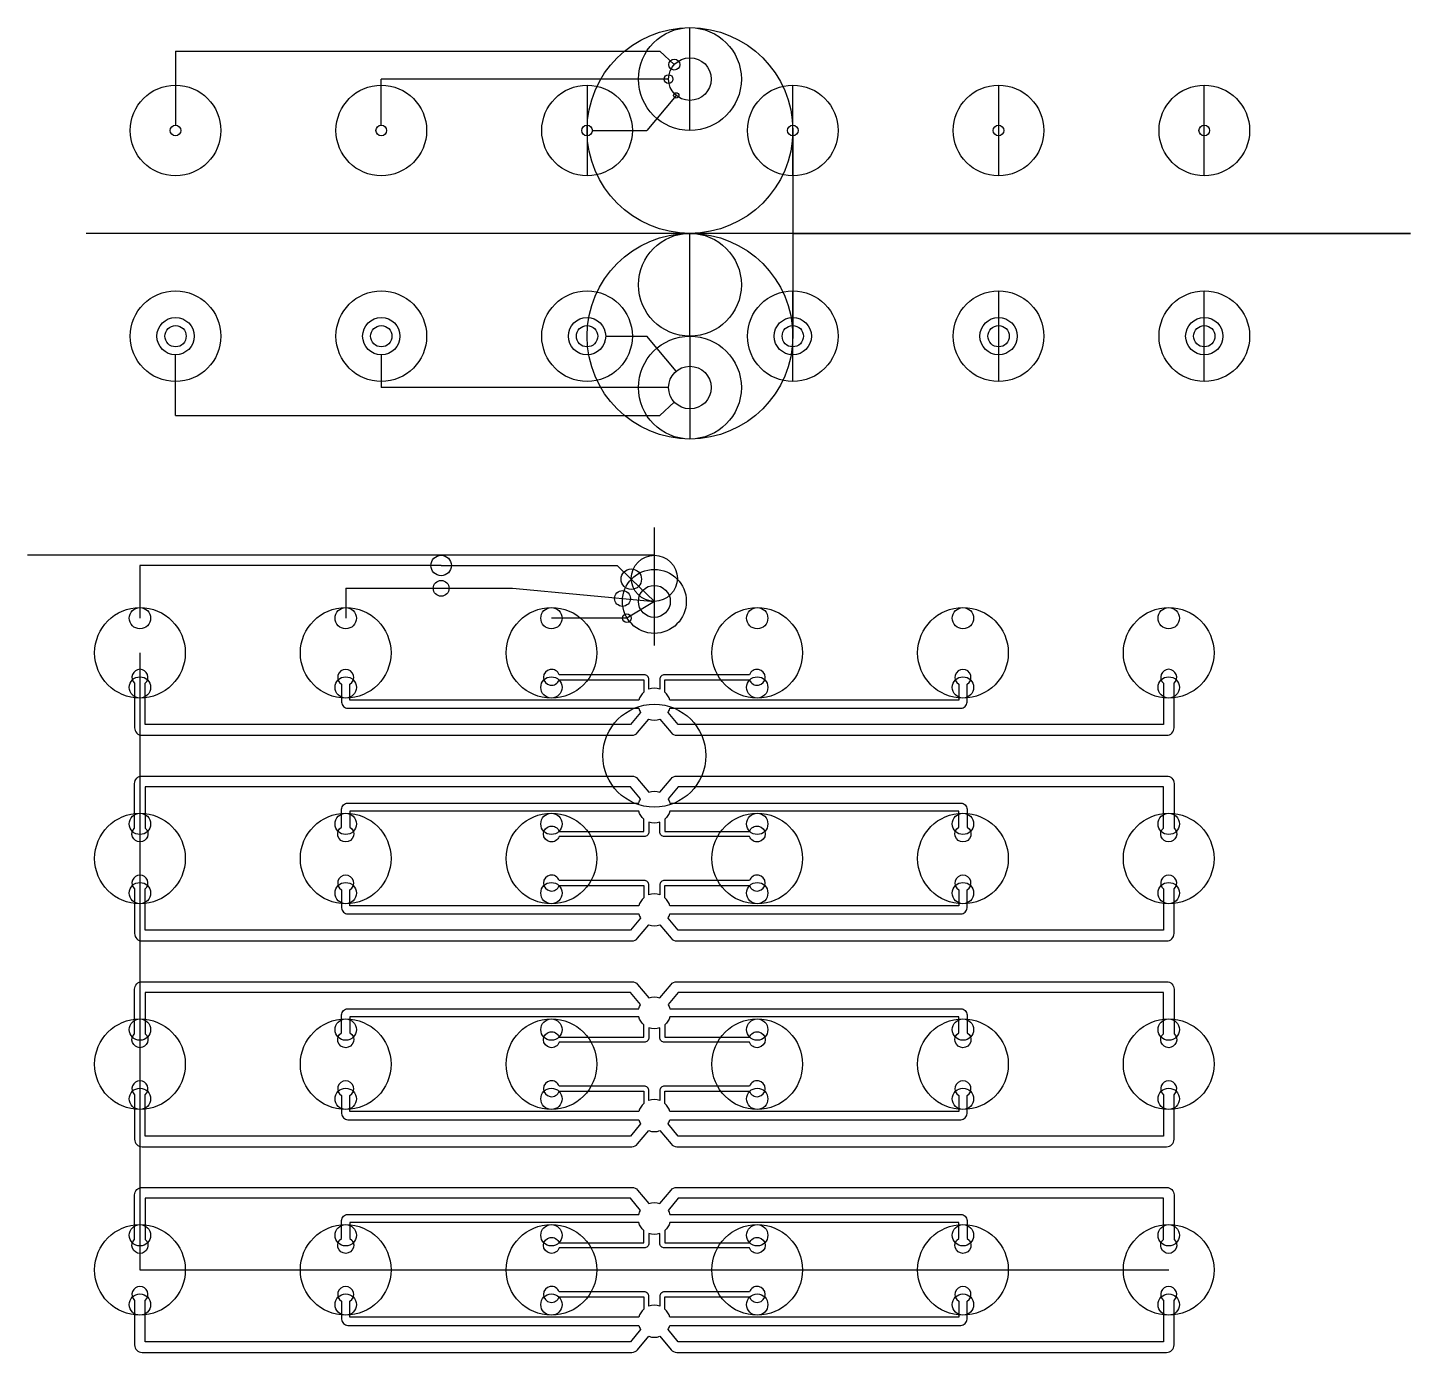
# Model space of a CAD drawing. Extents: x -58784 to 70916, y -36688 to 87609.
import ezdxf

# ---------------------------------------------------------------- set-up
doc = ezdxf.new("R2010")
doc.units = 13
doc.header["$MEASUREMENT"] = 0

msp = doc.modelspace()

# ---------------------------------------------------------------- linework, layer by layer
for p, q in [((3339, 77959), (3339, 87609)), ((-44911, 85408), (-44911, 78459)), ((-44911, 85408), (514, 85408)), ((514, 85408), (1873, 84145)), ((-25611, 78459), (-25611, 82784)), ((1339, 82784), (-25611, 82784)), ((-6311, 82209), (-6311, 73709)), ((12989, 73709), (12989, 82209)), ((32289, 82209), (32289, 73709)), ((51589, 73709), (51589, 82209)), ((2057, 81249), (-692, 77959)), ((-5811, 77959), (-692, 77959)), ((12989, 77959), (12989, 58659)), ((70916, 68309), (-53306, 68309)), ((3339, 58659), (3339, 68309)), ((12989, 68309), (70916, 68309)), ((12989, 54409), (12989, 62909)), ((32289, 62909), (32289, 54409)), ((51589, 54409), (51589, 62909)), ((-4561, 58659), (-692, 58659)), ((2057, 55369), (-692, 58659)), ((3339, 58659), (3339, 49009)), ((-4650, 58107), (-4873, 57661)), ((-44911, 51210), (-44911, 56909)), ((-25611, 56909), (-25611, 53834)), ((1339, 53834), (-25611, 53834)), ((514, 51210), (1873, 52473)), ((-44911, 51210), (514, 51210)), ((0, 29636), (0, 40718)), ((-20000, 38100), (-58784, 38100)), ((0, 38100), (-20000, 38100)), ((-48250, 37141), (-48250, 32200)), ((-20000, 37141), (-48250, 37141)), ((-20000, 37141), (-3495, 37141)), ((-2161, 35856), (-3495, 37141)), ((0, 33775), (-2161, 35856)), ((-28950, 35004), (-28950, 32200)), ((-48250, 28950), (-48250, -28950)), ((-48250, -28950), (48250, -28950))]:
    msp.add_line(p, q)
for points in [[(-28950, 35004), (-13320, 35004), (0, 33775)], [(0, 33775), (-2572, 32200), (-9650, 32200)]]:
    msp.add_lwpolyline(points)
for points in [[(48750, 26091, 2.618034), (47750, 26091), (47750, 22213), (2246, 22213), (1292, 23363, 0.0693029), (1451, 23745), (28750, 23745, 0.4142136), (29330, 24325), (29330, 26003, 3.6752803), (28570, 26003), (28570, 24505), (1451, 24505, 0.1509217), (984, 25257), (984, 26416), (8937, 26416, 6.2502631), (8937, 26884), (950, 26884, 0.4142136), (516, 26450), (516, 25533, 0.1774138), (-516, 25533), (-516, 26450, 0.4142136), (-950, 26884), (-8937, 26884, 6.2502631), (-8937, 26416), (-984, 26416), (-984, 25257, 0.1509217), (-1451, 24505), (-28570, 24505), (-28570, 26003, 3.6752803), (-29330, 26003), (-29330, 24325, 0.4142136), (-28750, 23745), (-1451, 23745, 0.0693029), (-1292, 23363), (-2246, 22213), (-47750, 22213), (-47750, 26091, 2.618034), (-48750, 26091), (-48750, 21913, 0.4142136), (-48050, 21213), (-2106, 21213, 0.2224902), (-1568, 21464), (-522, 22719, 0.1795232), (522, 22719), (1568, 21464, 0.2224902), (2106, 21213), (48050, 21213, 0.4142136), (48750, 21913)], [(48750, 12509, -2.618034), (47750, 12509), (47750, 16387), (2246, 16387), (1292, 15237, -0.0693029), (1451, 14855), (28750, 14855, -0.4142136), (29330, 14275), (29330, 12597, -3.6752803), (28570, 12597), (28570, 14095), (1451, 14095, -0.1509217), (984, 13343), (984, 12184), (8937, 12184, -6.2502631), (8937, 11716), (950, 11716, -0.4142136), (516, 12150), (516, 13067, -0.1774138), (-516, 13067), (-516, 12150, -0.4142136), (-950, 11716), (-8937, 11716, -6.2502631), (-8937, 12184), (-984, 12184), (-984, 13343, -0.1509217), (-1451, 14095), (-28570, 14095), (-28570, 12597, -3.6752803), (-29330, 12597), (-29330, 14275, -0.4142136), (-28750, 14855), (-1451, 14855, -0.0693029), (-1292, 15237), (-2246, 16387), (-47750, 16387), (-47750, 12509, -2.618034), (-48750, 12509), (-48750, 16687, -0.4142136), (-48050, 17387), (-2106, 17387, -0.2224902), (-1568, 17136), (-522, 15881, -0.1795232), (522, 15881), (1568, 17136, -0.2224902), (2106, 17387), (48050, 17387, -0.4142136), (48750, 16687)], [(48750, 6791, 2.618034), (47750, 6791), (47750, 2912), (2246, 2912), (1292, 4063, 0.0693029), (1451, 4445), (28750, 4445, 0.4142136), (29330, 5025), (29330, 6703, 3.6752803), (28570, 6703), (28570, 5205), (1451, 5205, 0.1509217), (984, 5957), (984, 7116), (8937, 7116, 6.2502631), (8937, 7584), (950, 7584, 0.4142136), (516, 7150), (516, 6233, 0.1774138), (-516, 6233), (-516, 7150, 0.4142136), (-950, 7584), (-8937, 7584, 6.2502631), (-8937, 7116), (-984, 7116), (-984, 5957, 0.1509217), (-1451, 5205), (-28570, 5205), (-28570, 6703, 3.6752803), (-29330, 6703), (-29330, 5025, 0.4142136), (-28750, 4445), (-1451, 4445, 0.0693029), (-1292, 4063), (-2246, 2912), (-47750, 2912), (-47750, 6791, 2.618034), (-48750, 6791), (-48750, 2612, 0.4142136), (-48050, 1912), (-2106, 1912, 0.2224902), (-1568, 2164), (-522, 3419, 0.1795232), (522, 3419), (1568, 2164, 0.2224902), (2106, 1912), (48050, 1912, 0.4142136), (48750, 2612)], [(48750, -6791, -2.618034), (47750, -6791), (47750, -2913), (2246, -2913), (1292, -4063, -0.0693029), (1451, -4445), (28750, -4445, -0.4142136), (29330, -5025), (29330, -6703, -3.6752803), (28570, -6703), (28570, -5205), (1451, -5205, -0.1509217), (984, -5957), (984, -7116), (8937, -7116, -6.2502631), (8937, -7584), (950, -7584, -0.4142136), (516, -7150), (516, -6233, -0.1774138), (-516, -6233), (-516, -7150, -0.4142136), (-950, -7584), (-8937, -7584, -6.2502631), (-8937, -7116), (-984, -7116), (-984, -5957, -0.1509217), (-1451, -5205), (-28570, -5205), (-28570, -6703, -3.6752803), (-29330, -6703), (-29330, -5025, -0.4142136), (-28750, -4445), (-1451, -4445, -0.0693029), (-1292, -4063), (-2246, -2913), (-47750, -2913), (-47750, -6791, -2.618034), (-48750, -6791), (-48750, -2613, -0.4142136), (-48050, -1913), (-2106, -1913, -0.2224902), (-1568, -2164), (-522, -3419, -0.1795232), (522, -3419), (1568, -2164, -0.2224902), (2106, -1913), (48050, -1913, -0.4142136), (48750, -2613)], [(48750, -12509, 2.618034), (47750, -12509), (47750, -16388), (2246, -16388), (1292, -15237, 0.0693029), (1451, -14855), (28750, -14855, 0.4142136), (29330, -14275), (29330, -12597, 3.6752803), (28570, -12597), (28570, -14095), (1451, -14095, 0.1509217), (984, -13343), (984, -12184), (8937, -12184, 6.2502631), (8937, -11716), (950, -11716, 0.4142136), (516, -12150), (516, -13067, 0.1774138), (-516, -13067), (-516, -12150, 0.4142136), (-950, -11716), (-8937, -11716, 6.2502631), (-8937, -12184), (-984, -12184), (-984, -13343, 0.1509217), (-1451, -14095), (-28570, -14095), (-28570, -12597, 3.6752803), (-29330, -12597), (-29330, -14275, 0.4142136), (-28750, -14855), (-1451, -14855, 0.0693029), (-1292, -15237), (-2246, -16388), (-47750, -16388), (-47750, -12509, 2.618034), (-48750, -12509), (-48750, -16688, 0.4142136), (-48050, -17388), (-2106, -17388, 0.2224902), (-1568, -17136), (-522, -15881, 0.1795232), (522, -15881), (1568, -17136, 0.2224902), (2106, -17388), (48050, -17388, 0.4142136), (48750, -16688)], [(48750, -26091, -2.618034), (47750, -26091), (47750, -22213), (2246, -22213), (1292, -23363, -0.0693029), (1451, -23745), (28750, -23745, -0.4142136), (29330, -24325), (29330, -26003, -3.6752803), (28570, -26003), (28570, -24505), (1451, -24505, -0.1509217), (984, -25257), (984, -26416), (8937, -26416, -6.2502631), (8937, -26884), (950, -26884, -0.4142136), (516, -26450), (516, -25533, -0.1774138), (-516, -25533), (-516, -26450, -0.4142136), (-950, -26884), (-8937, -26884, -6.2502631), (-8937, -26416), (-984, -26416), (-984, -25257, -0.1509217), (-1451, -24505), (-28570, -24505), (-28570, -26003, -3.6752803), (-29330, -26003), (-29330, -24325, -0.4142136), (-28750, -23745), (-1451, -23745, -0.0693029), (-1292, -23363), (-2246, -22213), (-47750, -22213), (-47750, -26091, -2.618034), (-48750, -26091), (-48750, -21913, -0.4142136), (-48050, -21213), (-2106, -21213, -0.2224902), (-1568, -21464), (-522, -22719, -0.1795232), (522, -22719), (1568, -21464, -0.2224902), (2106, -21213), (48050, -21213, -0.4142136), (48750, -21913)], [(48750, -31809, 2.618034), (47750, -31809), (47750, -35688), (2246, -35688), (1292, -34537, 0.0693029), (1451, -34155), (28750, -34155, 0.4142136), (29330, -33575), (29330, -31897, 3.6752803), (28570, -31897), (28570, -33395), (1451, -33395, 0.1509217), (984, -32643), (984, -31484), (8937, -31484, 6.2502631), (8937, -31016), (950, -31016, 0.4142136), (516, -31450), (516, -32367, 0.1774138), (-516, -32367), (-516, -31450, 0.4142136), (-950, -31016), (-8937, -31016, 6.2502631), (-8937, -31484), (-984, -31484), (-984, -32643, 0.1509217), (-1451, -33395), (-28570, -33395), (-28570, -31897, 3.6752803), (-29330, -31897), (-29330, -33575, 0.4142136), (-28750, -34155), (-1451, -34155, 0.0693029), (-1292, -34537), (-2246, -35688), (-47750, -35688), (-47750, -31809, 2.618034), (-48750, -31809), (-48750, -35988, 0.4142136), (-48050, -36688), (-2106, -36688, 0.2224902), (-1568, -36436), (-522, -35181, 0.1795232), (522, -35181), (1568, -36436, 0.2224902), (2106, -36688), (48050, -36688, 0.4142136), (48750, -35988)]]:
    msp.add_lwpolyline(points, format="xyb", close=True)
for centre, radius in [((3339, 77959), 9650), ((3339, 82784), 4825), ((3339, 82784), 2000), ((1873, 84145), 517), ((1339, 82784), 409), ((-44911, 77959), 4250), ((-25611, 77959), 4250), ((-6311, 77959), 4250), ((12989, 77959), 4250), ((32289, 77959), 4250), ((51589, 77959), 4250), ((2057, 81249), 250), ((-44911, 77959), 500), ((-25611, 77959), 500), ((-6311, 77959), 500), ((12989, 77959), 500), ((32289, 77959), 500), ((51589, 77959), 500), ((51010, 69357), 0), ((3339, 58659), 9650), ((3339, 63484), 4825), ((-44911, 58659), 4250), ((-25611, 58659), 4250), ((-6311, 58659), 4250), ((12989, 58659), 4250), ((32289, 58659), 4250), ((51589, 58659), 4250), ((-44911, 58659), 1750), ((-25611, 58659), 1750), ((-6311, 58659), 1750), ((12989, 58659), 1750), ((32289, 58659), 1750), ((51589, 58659), 1750), ((-44911, 58659), 1000), ((-25611, 58659), 1000), ((-6311, 58659), 1000), ((3339, 53834), 4825), ((12989, 58659), 1000), ((32289, 58659), 1000), ((51589, 58659), 1000), ((3339, 53834), 2000), ((-20000, 37141), 960), ((0, 35938), 2162), ((-2161, 35856), 960), ((0, 33775), 3000), ((-20000, 35004), 742), ((0, 33775), 1500), ((-2987, 34051), 741), ((-48250, 28950), 4250), ((-48250, 32200), 1000), ((-28950, 28950), 4250), ((-28950, 32200), 1000), ((-9650, 28950), 4250), ((-9650, 32200), 1000), ((-2572, 32200), 406), ((9650, 28950), 4250), ((9650, 32200), 1000), ((28950, 28950), 4250), ((28950, 32200), 1000), ((48250, 28950), 4250), ((48250, 32200), 1000), ((-48250, 25700), 1000), ((-28950, 25700), 1000), ((-9650, 25700), 1000), ((9650, 25700), 1000), ((28950, 25700), 1000), ((48250, 25700), 1000), ((0, 19300), 4825), ((-48250, 9650), 4250), ((-48250, 12900), 1000), ((-28950, 9650), 4250), ((-28950, 12900), 1000), ((-9650, 9650), 4250), ((-9650, 12900), 1000), ((9650, 9650), 4250), ((9650, 12900), 1000), ((28950, 9650), 4250), ((28950, 12900), 1000), ((48250, 9650), 4250), ((48250, 12900), 1000), ((-48250, 6400), 1000), ((-28950, 6400), 1000), ((-9650, 6400), 1000), ((9650, 6400), 1000), ((28950, 6400), 1000), ((48250, 6400), 1000), ((-48250, -9650), 4250), ((-48250, -6400), 1000), ((-28950, -9650), 4250), ((-28950, -6400), 1000), ((-9650, -9650), 4250), ((-9650, -6400), 1000), ((9650, -9650), 4250), ((9650, -6400), 1000), ((28950, -9650), 4250), ((28950, -6400), 1000), ((48250, -9650), 4250), ((48250, -6400), 1000), ((-48250, -12900), 1000), ((-28950, -12900), 1000), ((-9650, -12900), 1000), ((9650, -12900), 1000), ((28950, -12900), 1000), ((48250, -12900), 1000), ((-48250, -28950), 4250), ((-48250, -25700), 1000), ((-28950, -28950), 4250), ((-28950, -25700), 1000), ((-9650, -28950), 4250), ((-9650, -25700), 1000), ((9650, -28950), 4250), ((9650, -25700), 1000), ((28950, -28950), 4250), ((28950, -25700), 1000), ((48250, -28950), 4250), ((48250, -25700), 1000), ((-48250, -32200), 1000), ((-28950, -32200), 1000), ((-9650, -32200), 1000), ((9650, -32200), 1000), ((28950, -32200), 1000), ((48250, -32200), 1000)]:
    msp.add_circle(centre, radius)

doc.saveas('drawing.dxf')
